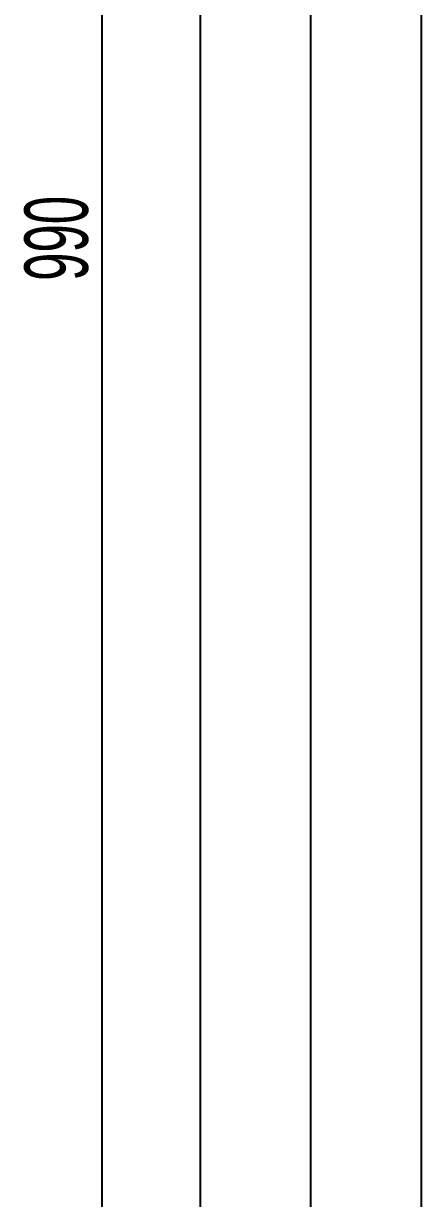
# Model space of a CAD drawing. Header units: inches. Extents: x -7543 to -822, y 102837 to 190349.
# Drawn here: x -833.22866 to -833.21361, y 102836.99239 to 102837.03681 of the extents above; entities that cross this region are included whole.
import ezdxf

# ---------------------------------------------------------------- set-up
doc = ezdxf.new("R2010")
doc.units = ezdxf.units.IN
doc.header["$MEASUREMENT"] = 0
doc.layers.add('ICOL', color=55, linetype='Continuous', lineweight=25)
doc.styles.add('OLCU', font='tromand.shx', dxfattribs={"width": 0.6, "height": 12})

msp = doc.modelspace()

# ---------------------------------------------------------------- linework, layer by layer
at = {"layer": 'ICOL'}
for p, q in [((-833.221971, 102836.77784), (-833.221971, 102837.18753)), ((-833.213608, 102836.77984), (-833.213608, 102837.185529)), ((-833.225683, 102836.92984), (-833.225683, 102837.127528)), ((-833.21779, 102836.98084), (-833.21779, 102837.125528))]:
    msp.add_line(p, q, dxfattribs=at)

# ---------------------------------------------------------------- texts
at = {"layer": 'ICOL', "insert": (-833.227411, 102837.028684), "char_height": 0.0024, "attachment_point": 5, "rotation": 90, "style": 'OLCU'}
msp.add_mtext('\\A1;990', dxfattribs=at)

doc.saveas('drawing.dxf')
